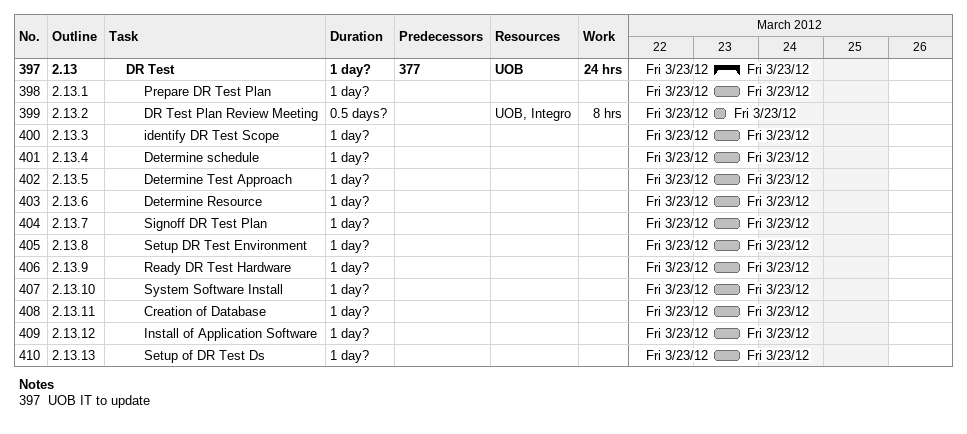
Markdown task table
| ID | WBS | Task | Duration | Start | Finish | Predecessors | Resources | Work (h) |
|---|---|---|---|---|---|---|---|---|
| 397 | 2.13 | **DR Test** | 1d? | 2012-03-23 | 2012-03-23 | 377 | UOB | 24 |
| 398 | 2.13.1 | Prepare DR Test Plan | 1d? | 2012-03-23 | 2012-03-23 |  |  |  |
| 399 | 2.13.2 | DR Test Plan Review Meeting | 0.5d? | 2012-03-23 | 2012-03-23 |  | UOB, Integro | 8 |
| 400 | 2.13.3 | identify DR Test Scope | 1d? | 2012-03-23 | 2012-03-23 |  |  |  |
| 401 | 2.13.4 | Determine schedule | 1d? | 2012-03-23 | 2012-03-23 |  |  |  |
| 402 | 2.13.5 | Determine Test Approach | 1d? | 2012-03-23 | 2012-03-23 |  |  |  |
| 403 | 2.13.6 | Determine Resource | 1d? | 2012-03-23 | 2012-03-23 |  |  |  |
| 404 | 2.13.7 | Signoff DR Test Plan | 1d? | 2012-03-23 | 2012-03-23 |  |  |  |
| 405 | 2.13.8 | Setup DR Test Environment | 1d? | 2012-03-23 | 2012-03-23 |  |  |  |
| 406 | 2.13.9 | Ready DR Test Hardware | 1d? | 2012-03-23 | 2012-03-23 |  |  |  |
| 407 | 2.13.10 | System Software Install | 1d? | 2012-03-23 | 2012-03-23 |  |  |  |
| 408 | 2.13.11 | Creation of Database | 1d? | 2012-03-23 | 2012-03-23 |  |  |  |
| 409 | 2.13.12 | Install of Application Software | 1d? | 2012-03-23 | 2012-03-23 |  |  |  |
| 410 | 2.13.13 | Setup of DR Test Ds | 1d? | 2012-03-23 | 2012-03-23 |  |  |  |

Notes
- 397: UOB IT to update
